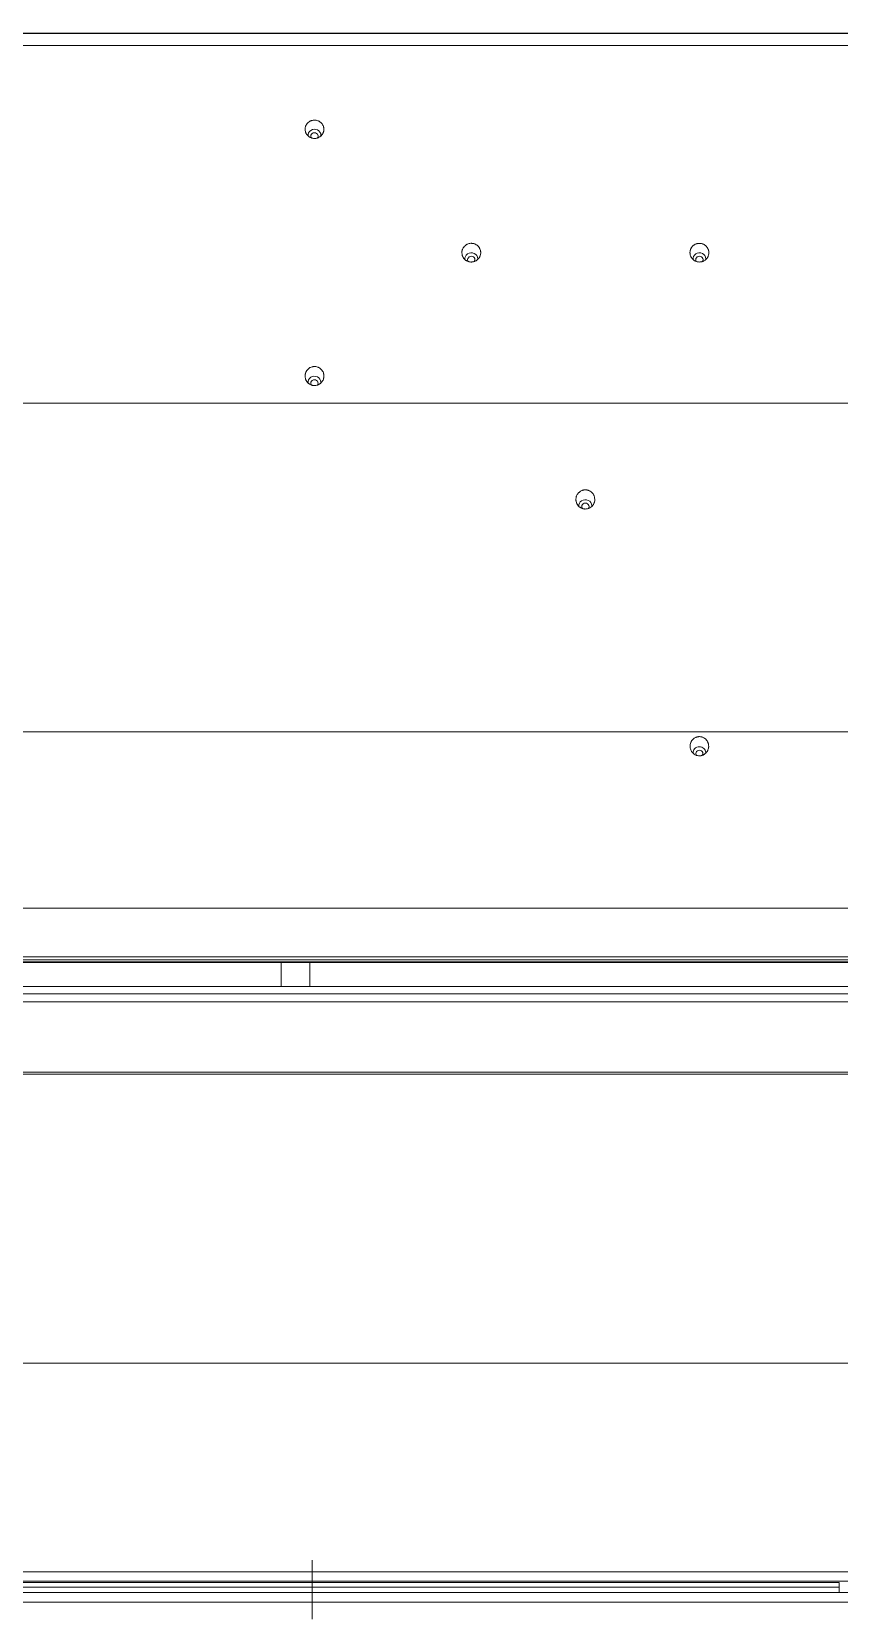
# Model space of a CAD drawing. Header units: millimetres. Extents: x 70151 to 230897, y 35202 to 113211.
# Drawn here: x 174693.3 to 174778.6, y 71113.1 to 71280.8 of the extents above; entities that cross this region are included whole.
import ezdxf

# ---------------------------------------------------------------- set-up
doc = ezdxf.new("R2010")
doc.units = ezdxf.units.MM
doc.header["$LTSCALE"] = 50
doc.layers.add('2-con', color=2, linetype='Continuous')
doc.layers.add('mark-B', color=2, linetype='Continuous', lineweight=20)

# ---------------------------------------------------------------- blocks, each defined once
blk = doc.blocks.new('무풍1way 일반')
at = {"layer": 'mark-B'}
for p, q in [((-70.56, -332.68), (-70.56, -337.43)), ((-70.56, -337.57), (-70.56, -332.93)), ((-70.56, -333.08), (-70.56, -335.12)), ((-70.56, -333.78), (-70.56, -333.1)), ((-70.56, -333.44), (-70.56, -338.93)), ((-70.56, -334.62), (-70.56, -333.56)), ((-70.56, -335.68), (-70.56, -333.78)), ((-70.56, -333.79), (-70.56, -334.37)), ((-70.56, -333.93), (-70.56, -337.94)), ((-70.56, -338.1), (-70.56, -334.6)), ((-70.56, -335.12), (-70.56, -335.73)), ((-70.56, -337.43), (-70.56, -338.28)), ((-70.56, -338.03), (-70.56, -337.57)), ((-70.29, -402.05), (-70.3, -399.52)), ((-70.29, -402.05), (-70.3, -399.52)), ((-67.27, -402.05), (-67.26, -399.52)), ((-67.27, -402.05), (-67.26, -399.52)), ((-439.26, -500.22), (439.26, -500.22)), ((-439.26, -500.24), (439.26, -500.24))]:
    blk.add_line(p, q, dxfattribs=at)
for centre, major_axis, start_param, end_param in [((-111.46, -424.26), (-0.666, 0), 6.13553, 6.283185), ((-111.46, -424.26), (-0.666, 0), 0, 1.5708), ((-111.46, -424.16), (0.372, 0), 2.50954, 6.283185), ((-111.46, -424.26), (-0.666, 0), 1.570794, 3.286499), ((-111.46, -424.16), (0.372, 0), 0, 0.653554), ((-99.41, -450.34), (-0.681, 0), 0, 3.289247), ((-99.41, -450.34), (-0.681, 0), 6.147509, 6.283185), ((-99.41, -450.25), (0.387, 0), 2.532313, 6.283185), ((-99.41, -450.25), (0.387, 0), 0, 0.61448), ((-70.79, -463.39), (-0.681, 0), 6.146921, 6.283185), ((-70.79, -463.39), (-0.681, 0), 0, 3.288756), ((-70.79, -463.29), (0.387, 0), 2.502574, 6.283185), ((-70.79, -463.29), (0.387, 0), 0, 0.658559), ((-111.46, -476.43), (-0.681, 0), 0, 3.280312), ((-111.46, -476.43), (-0.681, 0), 6.164986, 6.283185), ((-111.46, -476.33), (0.387, 0), 2.580027, 6.283185), ((-111.46, -476.33), (0.387, 0), 0, 0.55135), ((-87.36, -476.43), (-0.681, 0), 0, 3.281592), ((-87.36, -476.43), (-0.681, 0), 6.157132, 6.283185), ((-87.36, -476.33), (0.387, 0), 2.533691, 6.283185), ((-87.36, -476.33), (0.387, 0), 0, 0.623218), ((-70.79, -489.48), (-0.681, 0), 0, 3.274619), ((-70.79, -489.48), (-0.681, 0), 6.168224, 6.283185), ((-70.79, -489.38), (0.387, 0), 2.563346, 6.283185), ((-70.79, -489.38), (0.387, 0), 0, 0.584428)]:
    blk.add_ellipse(centre, major_axis=major_axis, ratio=0.913545, start_param=start_param, end_param=end_param, dxfattribs=at)
for points, degree in [([(-130.58, -334.47), (-43.6, -334.47), (43.39, -334.47), (130.37, -334.47)], 3), ([(-449.65, -336.71), (-299.77, -336.71), (-149.88, -336.71), (0, -336.71)], 3), ([(-449.65, -336.71), (-299.77, -336.71), (-149.88, -336.71), (0, -336.71)], 3), ([(-130.67, -335.49), (-0.1, -335.49), (130.46, -335.49)], 2), ([(0, -336.56), (-42.08, -336.56), (-84.15, -336.56), (-126.23, -336.56)], 3), ([(0, -336.56), (-42.08, -336.56), (-84.15, -336.56), (-126.23, -336.56)], 3), ([(-126.22, -336.06), (-126.22, -335.87), (-126.22, -335.68), (-126.22, -335.49)], 3), ([(-126.22, -336.06), (-126.22, -335.87), (-126.22, -335.68), (-126.22, -335.49)], 3), ([(-425.15, -390.27), (-283.44, -390.27), (-141.72, -390.27), (0, -390.27)], 3), ([(-425.15, -390.27), (-283.44, -390.27), (-141.72, -390.27), (0, -390.27)], 3), ([(-426.89, -399.52), (-213.45, -399.52), (0, -399.52)], 2), ([(-426.89, -399.52), (-213.45, -399.52), (0, -399.52)], 2), ([(-427.34, -402.34), (-284.89, -402.34), (-142.45, -402.34), (0, -402.34)], 3), ([(0, -402.66), (-142.45, -402.66), (-284.89, -402.66), (-427.34, -402.66)], 3), ([(0, -407.82), (-145.51, -407.82), (-291.01, -407.82), (-436.52, -407.82)], 3), ([(0, -426.45), (-146.42, -426.45), (-292.84, -426.45), (-439.26, -426.45)], 3), ([(-439.14, -461.16), (-292.76, -461.16), (-146.38, -461.16), (0, -461.16)], 3), ([(0, -498.97), (-146.42, -498.97), (-292.84, -498.97), (-439.26, -498.97)], 3)]:
    blk.add_open_spline(points, degree=degree, dxfattribs=at)
for points, degree, knots in [([(-126.23, -336.56), (-126.23, -336.56), (-126.23, -336.56), (-126.23, -336.55), (-126.23, -336.54), (-126.23, -336.53), (-126.22, -336.53), (-126.22, -336.51), (-126.22, -336.49), (-126.22, -336.47), (-126.22, -336.46), (-126.22, -336.44), (-126.22, -336.42), (-126.22, -336.39), (-126.22, -336.37), (-126.22, -336.32), (-126.22, -336.31), (-126.22, -336.28), (-126.22, -336.25), (-126.22, -336.22), (-126.22, -336.19), (-126.22, -336.17), (-126.22, -336.13), (-126.22, -336.09), (-126.22, -336.06)], 3, [0, 0, 0, 0, 0.125, 0.125, 0.1875, 0.1875, 0.25, 0.25, 0.375, 0.375, 0.4375, 0.4375, 0.5, 0.5, 0.625, 0.625, 0.6875, 0.6875, 0.75, 0.8125, 0.8125, 0.875, 0.875, 1, 1, 1, 1]), ([(-126.23, -336.56), (-126.23, -336.56), (-126.23, -336.56), (-126.23, -336.55), (-126.23, -336.54), (-126.23, -336.53), (-126.22, -336.53), (-126.22, -336.51), (-126.22, -336.49), (-126.22, -336.47), (-126.22, -336.46), (-126.22, -336.44), (-126.22, -336.42), (-126.22, -336.39), (-126.22, -336.37), (-126.22, -336.32), (-126.22, -336.31), (-126.22, -336.28), (-126.22, -336.25), (-126.22, -336.22), (-126.22, -336.19), (-126.22, -336.17), (-126.22, -336.13), (-126.22, -336.09), (-126.22, -336.06)], 3, [0, 0, 0, 0, 0.125, 0.125, 0.1875, 0.1875, 0.25, 0.25, 0.375, 0.375, 0.4375, 0.4375, 0.5, 0.5, 0.625, 0.625, 0.6875, 0.6875, 0.75, 0.8125, 0.8125, 0.875, 0.875, 1, 1, 1, 1]), ([(-126.22, -336.06), (-125.88, -336.06), (-125.55, -336.06), (-123.88, -336.06), (-122.54, -336.06), (-115.84, -336.06), (-110.49, -336.06), (-83.71, -336.06), (-62.29, -336.06), (-35.37, -336.06), (-29.87, -336.06), (-16.25, -336.06), (-8.12, -336.06), (0, -336.06)], 3, [0, 0, 0, 0, 0.007955, 0.007955, 0.039777, 0.039777, 0.167064, 0.167064, 0.676211, 0.676211, 0.806885, 0.806885, 1, 1, 1, 1]), ([(-126.22, -336.06), (-125.88, -336.06), (-125.55, -336.06), (-123.88, -336.06), (-122.54, -336.06), (-115.84, -336.06), (-110.49, -336.06), (-83.71, -336.06), (-62.29, -336.06), (-35.37, -336.06), (-29.87, -336.06), (-16.25, -336.06), (-8.12, -336.06), (0, -336.06)], 3, [0, 0, 0, 0, 0.007955, 0.007955, 0.039777, 0.039777, 0.167064, 0.167064, 0.676211, 0.676211, 0.806885, 0.806885, 1, 1, 1, 1]), ([(0, -337.7), (-37.52, -337.7), (-112.55, -337.7), (-206.33, -337.7), (-281.36, -337.7), (-337.64, -337.7), (-384.53, -337.7), (-417.35, -337.7), (-435.94, -337.7), (-445.14, -337.7), (-449.65, -337.7)], 3, [0, 0, 0, 0, 0.250292, 0.500585, 0.625731, 0.750877, 0.876023, 0.938597, 0.969883, 1, 1, 1, 1]), ([(0, -337.7), (-37.52, -337.7), (-112.55, -337.7), (-206.33, -337.7), (-281.36, -337.7), (-337.64, -337.7), (-384.53, -337.7), (-417.35, -337.7), (-435.94, -337.7), (-445.14, -337.7), (-449.65, -337.7)], 3, [0, 0, 0, 0, 0.250292, 0.500585, 0.625731, 0.750877, 0.876023, 0.938597, 0.969883, 1, 1, 1, 1]), ([(-456.22, -359.74), (-451.47, -359.74), (-441.96, -359.74), (-422.95, -359.74), (-389.69, -359.74), (-342.16, -359.74), (-285.14, -359.74), (-209.1, -359.74), (-114.05, -359.74), (-38.02, -359.74), (0, -359.74)], 3, [0, 0, 0, 0, 0.03125, 0.0625, 0.125, 0.25, 0.375, 0.5, 0.75, 1, 1, 1, 1]), ([(-456.22, -359.74), (-451.47, -359.74), (-441.96, -359.74), (-422.95, -359.74), (-389.69, -359.74), (-342.16, -359.74), (-285.14, -359.74), (-209.1, -359.74), (-114.05, -359.74), (-38.02, -359.74), (0, -359.74)], 3, [0, 0, 0, 0, 0.03125, 0.0625, 0.125, 0.25, 0.375, 0.5, 0.75, 1, 1, 1, 1]), ([(0, -390.48), (-70.86, -390.48), (-141.72, -390.48), (-248.01, -390.48), (-301.15, -390.48), (-363.15, -390.48), (-394.15, -390.48), (-411.87, -390.48), (-420.73, -390.48), (-425.15, -390.48)], 3, [0, 0, 0, 0, 0.5, 0.5, 0.75, 0.875, 0.9375, 0.96875, 1, 1, 1, 1]), ([(0, -390.48), (-70.86, -390.48), (-141.72, -390.48), (-248.01, -390.48), (-301.15, -390.48), (-363.15, -390.48), (-394.15, -390.48), (-411.87, -390.48), (-420.73, -390.48), (-425.15, -390.48)], 3, [0, 0, 0, 0, 0.5, 0.5, 0.75, 0.875, 0.9375, 0.96875, 1, 1, 1, 1]), ([(-426.89, -398.74), (-422.45, -398.74), (-418, -398.74), (-409.11, -398.74), (-404.66, -398.74), (-391.32, -398.74), (-382.43, -398.74), (-355.74, -398.74), (-302.38, -398.74), (-249.02, -398.74), (-142.3, -398.74), (-71.15, -398.74), (0, -398.74)], 3, [0, 0, 0, 0, 0.03125, 0.03125, 0.0625, 0.0625, 0.125, 0.125, 0.25, 0.5, 0.5, 1, 1, 1, 1]), ([(-426.89, -398.74), (-422.45, -398.74), (-418, -398.74), (-409.11, -398.74), (-404.66, -398.74), (-391.32, -398.74), (-382.43, -398.74), (-355.74, -398.74), (-302.38, -398.74), (-249.02, -398.74), (-142.3, -398.74), (-71.15, -398.74), (0, -398.74)], 3, [0, 0, 0, 0, 0.03125, 0.03125, 0.0625, 0.0625, 0.125, 0.125, 0.25, 0.5, 0.5, 1, 1, 1, 1]), ([(0, -397.9), (-35.56, -397.9), (-106.68, -397.9), (-213.36, -397.9), (-302.26, -397.9), (-364.49, -397.9), (-395.6, -397.9), (-413.38, -397.9), (-422.27, -397.9), (-426.72, -397.9)], 3, [0, 0, 0, 0, 0.25, 0.5, 0.75, 0.875, 0.9375, 0.96875, 1, 1, 1, 1]), ([(0, -397.9), (-35.56, -397.9), (-106.68, -397.9), (-213.36, -397.9), (-302.26, -397.9), (-364.49, -397.9), (-395.6, -397.9), (-413.38, -397.9), (-422.27, -397.9), (-426.72, -397.9)], 3, [0, 0, 0, 0, 0.25, 0.5, 0.75, 0.875, 0.9375, 0.96875, 1, 1, 1, 1]), ([(-426.89, -402.05), (-422.44, -402.05), (-418, -402.05), (-409.1, -402.05), (-404.66, -402.05), (-391.32, -402.05), (-382.42, -402.05), (-355.74, -402.05), (-337.96, -402.05), (-284.59, -402.05), (-249.02, -402.05), (-142.3, -402.05), (-71.15, -402.05), (0, -402.05)], 3, [0, 0, 0, 0, 0.03125, 0.03125, 0.0625, 0.0625, 0.125, 0.125, 0.25, 0.25, 0.5, 0.5, 1, 1, 1, 1]), ([(0, -402.14), (-71.15, -402.14), (-142.3, -402.14), (-249.02, -402.14), (-284.59, -402.14), (-337.95, -402.14), (-355.74, -402.14), (-382.42, -402.14), (-391.31, -402.14), (-404.65, -402.14), (-409.1, -402.14), (-417.99, -402.14), (-422.44, -402.14), (-426.89, -402.14)], 3, [0, 0, 0, 0, 0.5, 0.5, 0.75, 0.75, 0.875, 0.875, 0.9375, 0.9375, 0.96875, 0.96875, 1, 1, 1, 1]), ([(-110.64, -424.36), (-110.6, -424.42), (-110.57, -424.48), (-110.53, -424.6), (-110.51, -424.66), (-110.49, -424.74), (-110.49, -424.76), (-110.49, -424.79), (-110.48, -424.84), (-110.48, -424.92), (-110.48, -424.98), (-110.48, -425.03), (-110.49, -425.05), (-110.49, -425.08), (-110.49, -425.1), (-110.51, -425.18), (-110.53, -425.24), (-110.56, -425.33), (-110.58, -425.36), (-110.6, -425.4), (-110.61, -425.42), (-110.62, -425.45), (-110.63, -425.46), (-110.67, -425.53), (-110.71, -425.58), (-110.78, -425.65), (-110.81, -425.67), (-110.86, -425.72), (-110.88, -425.74), (-110.96, -425.79), (-111.02, -425.82), (-111.11, -425.86), (-111.14, -425.88), (-111.2, -425.9), (-111.27, -425.91), (-111.33, -425.92), (-111.38, -425.93), (-111.4, -425.93), (-111.43, -425.93), (-111.44, -425.93), (-111.53, -425.93), (-111.59, -425.92), (-111.69, -425.9), (-111.72, -425.89), (-111.78, -425.87), (-111.81, -425.86), (-111.9, -425.82), (-111.96, -425.79), (-112.03, -425.74), (-112.04, -425.73), (-112.07, -425.71), (-112.1, -425.68), (-112.16, -425.62), (-112.2, -425.58), (-112.23, -425.54), (-112.24, -425.52), (-112.26, -425.5), (-112.27, -425.48), (-112.32, -425.41), (-112.34, -425.36), (-112.38, -425.26), (-112.39, -425.23), (-112.41, -425.17), (-112.42, -425.14), (-112.43, -425.04), (-112.44, -424.98), (-112.44, -424.88), (-112.44, -424.85), (-112.43, -424.78), (-112.43, -424.75), (-112.41, -424.65), (-112.39, -424.59), (-112.36, -424.52), (-112.35, -424.5), (-112.34, -424.47), (-112.32, -424.43), (-112.28, -424.36), (-112.24, -424.3), (-112.21, -424.27), (-112.2, -424.25), (-112.18, -424.23), (-112.17, -424.22), (-112.11, -424.16), (-112.06, -424.11), (-111.98, -424.06), (-111.95, -424.04), (-111.91, -424.02), (-111.9, -424.01), (-111.87, -423.99), (-111.85, -423.99), (-111.78, -423.95), (-111.72, -423.93), (-111.64, -423.92), (-111.62, -423.91), (-111.59, -423.91), (-111.57, -423.91), (-111.52, -423.9), (-111.49, -423.9), (-111.39, -423.9), (-111.32, -423.91), (-111.23, -423.93), (-111.2, -423.94), (-111.13, -423.96), (-111.07, -423.98), (-111.01, -424.01), (-110.97, -424.03), (-110.96, -424.04), (-110.93, -424.06), (-110.92, -424.07), (-110.85, -424.12), (-110.8, -424.16), (-110.73, -424.23), (-110.71, -424.26), (-110.67, -424.31), (-110.65, -424.34), (-110.64, -424.36)], 3, [0, 0, 0, 0, 0.03125, 0.03125, 0.0625, 0.0625, 0.070313, 0.070313, 0.078125, 0.09375, 0.109375, 0.109375, 0.117188, 0.117188, 0.125, 0.125, 0.15625, 0.15625, 0.171875, 0.171875, 0.179688, 0.179688, 0.1875, 0.1875, 0.21875, 0.21875, 0.234375, 0.234375, 0.25, 0.25, 0.28125, 0.28125, 0.296875, 0.296875, 0.3125, 0.328125, 0.328125, 0.335937, 0.335937, 0.34375, 0.34375, 0.375, 0.375, 0.390625, 0.390625, 0.40625, 0.40625, 0.4375, 0.4375, 0.445312, 0.445312, 0.453125, 0.46875, 0.484375, 0.484375, 0.492187, 0.492187, 0.5, 0.5, 0.53125, 0.53125, 0.546875, 0.546875, 0.5625, 0.5625, 0.59375, 0.59375, 0.609375, 0.609375, 0.625, 0.625, 0.65625, 0.65625, 0.664063, 0.664063, 0.671875, 0.6875, 0.703125, 0.703125, 0.710938, 0.710938, 0.71875, 0.71875, 0.75, 0.75, 0.765625, 0.765625, 0.773438, 0.773438, 0.78125, 0.78125, 0.8125, 0.8125, 0.820313, 0.820313, 0.828125, 0.828125, 0.84375, 0.84375, 0.875, 0.875, 0.890625, 0.890625, 0.90625, 0.921875, 0.921875, 0.929688, 0.929688, 0.9375, 0.9375, 0.96875, 0.96875, 0.984375, 0.984375, 1, 1, 1, 1]), ([(-100.4, -450.94), (-100.4, -450.88), (-100.39, -450.81), (-100.37, -450.72), (-100.36, -450.69), (-100.34, -450.64), (-100.33, -450.62), (-100.32, -450.59), (-100.32, -450.58), (-100.28, -450.5), (-100.25, -450.45), (-100.19, -450.37), (-100.17, -450.34), (-100.14, -450.31), (-100.13, -450.29), (-100.1, -450.27), (-100.09, -450.26), (-100.03, -450.2), (-99.98, -450.16), (-99.91, -450.12), (-99.89, -450.11), (-99.87, -450.1), (-99.85, -450.09), (-99.81, -450.07), (-99.78, -450.05), (-99.68, -450.02), (-99.62, -450), (-99.54, -449.99), (-99.52, -449.99), (-99.49, -449.99), (-99.44, -449.98), (-99.35, -449.98), (-99.29, -449.99), (-99.24, -450), (-99.22, -450), (-99.19, -450.01), (-99.17, -450.01), (-99.09, -450.03), (-99.03, -450.06), (-98.96, -450.09), (-98.94, -450.1), (-98.92, -450.12), (-98.9, -450.12), (-98.86, -450.15), (-98.8, -450.19), (-98.76, -450.23), (-98.71, -450.28), (-98.68, -450.3), (-98.62, -450.38), (-98.58, -450.43), (-98.53, -450.51), (-98.52, -450.54), (-98.5, -450.59), (-98.49, -450.6), (-98.48, -450.63), (-98.47, -450.65), (-98.45, -450.73), (-98.43, -450.79), (-98.42, -450.87), (-98.42, -450.89), (-98.42, -450.92), (-98.42, -450.94), (-98.41, -450.98), (-98.41, -451.02), (-98.42, -451.11), (-98.43, -451.18), (-98.45, -451.27), (-98.46, -451.31), (-98.48, -451.37), (-98.5, -451.4), (-98.54, -451.49), (-98.57, -451.54), (-98.62, -451.61), (-98.63, -451.62), (-98.65, -451.65), (-98.68, -451.69), (-98.74, -451.74), (-98.79, -451.79), (-98.83, -451.82), (-98.84, -451.83), (-98.87, -451.85), (-98.88, -451.85), (-98.95, -451.9), (-99.01, -451.93), (-99.1, -451.96), (-99.13, -451.97), (-99.2, -451.99), (-99.23, -451.99), (-99.33, -452.01), (-99.4, -452.01), (-99.48, -452.01), (-99.5, -452), (-99.53, -452), (-99.58, -451.99), (-99.66, -451.98), (-99.72, -451.96), (-99.77, -451.94), (-99.78, -451.93), (-99.81, -451.92), (-99.83, -451.91), (-99.9, -451.88), (-99.96, -451.84), (-100.04, -451.78), (-100.06, -451.76), (-100.11, -451.71), (-100.13, -451.69), (-100.2, -451.62), (-100.24, -451.56), (-100.28, -451.49), (-100.28, -451.48), (-100.3, -451.45), (-100.32, -451.4), (-100.35, -451.33), (-100.37, -451.27), (-100.38, -451.22), (-100.38, -451.2), (-100.39, -451.17), (-100.39, -451.15), (-100.4, -451.07), (-100.41, -451.01), (-100.4, -450.94)], 3, [0, 0, 0, 0, 0.03125, 0.03125, 0.046875, 0.046875, 0.054687, 0.054687, 0.0625, 0.0625, 0.09375, 0.09375, 0.109375, 0.109375, 0.117187, 0.117187, 0.125, 0.125, 0.15625, 0.15625, 0.164062, 0.164062, 0.171875, 0.171875, 0.1875, 0.1875, 0.21875, 0.21875, 0.226562, 0.226562, 0.234375, 0.25, 0.265625, 0.265625, 0.273437, 0.273437, 0.28125, 0.28125, 0.3125, 0.3125, 0.320312, 0.320312, 0.328125, 0.328125, 0.34375, 0.359375, 0.359375, 0.375, 0.375, 0.40625, 0.40625, 0.421875, 0.421875, 0.429687, 0.429687, 0.4375, 0.4375, 0.46875, 0.46875, 0.476562, 0.476562, 0.484375, 0.484375, 0.5, 0.5, 0.53125, 0.53125, 0.546875, 0.546875, 0.5625, 0.5625, 0.59375, 0.59375, 0.601562, 0.601562, 0.609375, 0.625, 0.640625, 0.640625, 0.648438, 0.648438, 0.65625, 0.65625, 0.6875, 0.6875, 0.703125, 0.703125, 0.71875, 0.71875, 0.75, 0.75, 0.757812, 0.757812, 0.765625, 0.78125, 0.796875, 0.796875, 0.804687, 0.804687, 0.8125, 0.8125, 0.84375, 0.84375, 0.859375, 0.859375, 0.875, 0.875, 0.90625, 0.90625, 0.914062, 0.914062, 0.921875, 0.9375, 0.953125, 0.953125, 0.960937, 0.960937, 0.96875, 0.96875, 1, 1, 1, 1]), ([(-69.8, -463.99), (-69.79, -464.05), (-69.8, -464.12), (-69.81, -464.21), (-69.82, -464.24), (-69.83, -464.29), (-69.83, -464.31), (-69.84, -464.34), (-69.85, -464.35), (-69.87, -464.43), (-69.9, -464.49), (-69.95, -464.57), (-69.97, -464.6), (-70, -464.64), (-70.01, -464.65), (-70.03, -464.68), (-70.04, -464.69), (-70.09, -464.75), (-70.14, -464.8), (-70.2, -464.85), (-70.22, -464.86), (-70.25, -464.87), (-70.26, -464.88), (-70.3, -464.91), (-70.33, -464.93), (-70.42, -464.97), (-70.48, -464.99), (-70.56, -465.01), (-70.58, -465.02), (-70.61, -465.02), (-70.66, -465.03), (-70.74, -465.04), (-70.81, -465.04), (-70.85, -465.04), (-70.87, -465.04), (-70.9, -465.03), (-70.92, -465.03), (-71, -465.02), (-71.07, -465), (-71.14, -464.97), (-71.16, -464.97), (-71.19, -464.96), (-71.2, -464.95), (-71.25, -464.93), (-71.28, -464.91), (-71.36, -464.86), (-71.41, -464.82), (-71.47, -464.76), (-71.49, -464.75), (-71.51, -464.73), (-71.54, -464.69), (-71.59, -464.63), (-71.63, -464.58), (-71.66, -464.52), (-71.68, -464.49), (-71.72, -464.4), (-71.74, -464.34), (-71.76, -464.26), (-71.76, -464.25), (-71.77, -464.21), (-71.77, -464.2), (-71.78, -464.15), (-71.78, -464.12), (-71.79, -464.02), (-71.78, -463.96), (-71.77, -463.86), (-71.76, -463.83), (-71.75, -463.76), (-71.74, -463.73), (-71.71, -463.64), (-71.68, -463.58), (-71.63, -463.5), (-71.61, -463.47), (-71.58, -463.42), (-71.54, -463.37), (-71.49, -463.32), (-71.45, -463.29), (-71.44, -463.27), (-71.42, -463.25), (-71.4, -463.24), (-71.34, -463.19), (-71.28, -463.16), (-71.19, -463.12), (-71.16, -463.1), (-71.12, -463.09), (-71.1, -463.08), (-71.07, -463.07), (-71.05, -463.07), (-70.97, -463.05), (-70.91, -463.03), (-70.83, -463.03), (-70.81, -463.03), (-70.78, -463.03), (-70.73, -463.03), (-70.65, -463.04), (-70.58, -463.05), (-70.53, -463.06), (-70.52, -463.07), (-70.49, -463.08), (-70.47, -463.08), (-70.39, -463.11), (-70.33, -463.14), (-70.25, -463.19), (-70.22, -463.21), (-70.17, -463.25), (-70.14, -463.27), (-70.07, -463.34), (-70.03, -463.39), (-69.98, -463.45), (-69.97, -463.47), (-69.95, -463.49), (-69.93, -463.54), (-69.89, -463.61), (-69.86, -463.67), (-69.85, -463.71), (-69.84, -463.73), (-69.83, -463.76), (-69.83, -463.78), (-69.81, -463.86), (-69.8, -463.92), (-69.8, -463.99)], 3, [0, 0, 0, 0, 0.03125, 0.03125, 0.046875, 0.046875, 0.054688, 0.054688, 0.0625, 0.0625, 0.09375, 0.09375, 0.109375, 0.109375, 0.117188, 0.117188, 0.125, 0.125, 0.15625, 0.15625, 0.164063, 0.164063, 0.171875, 0.171875, 0.1875, 0.1875, 0.21875, 0.21875, 0.226563, 0.226563, 0.234375, 0.25, 0.265625, 0.265625, 0.273438, 0.273438, 0.28125, 0.28125, 0.3125, 0.3125, 0.320313, 0.320313, 0.328125, 0.328125, 0.34375, 0.34375, 0.375, 0.375, 0.382813, 0.382813, 0.390625, 0.40625, 0.421875, 0.421875, 0.4375, 0.4375, 0.46875, 0.46875, 0.476563, 0.476563, 0.484375, 0.484375, 0.5, 0.5, 0.53125, 0.53125, 0.546875, 0.546875, 0.5625, 0.5625, 0.59375, 0.59375, 0.609375, 0.609375, 0.625, 0.640625, 0.640625, 0.648438, 0.648438, 0.65625, 0.65625, 0.6875, 0.6875, 0.703125, 0.703125, 0.710938, 0.710938, 0.71875, 0.71875, 0.75, 0.75, 0.757813, 0.757813, 0.765625, 0.78125, 0.796875, 0.796875, 0.804688, 0.804688, 0.8125, 0.8125, 0.84375, 0.84375, 0.859375, 0.859375, 0.875, 0.875, 0.90625, 0.90625, 0.914063, 0.914063, 0.921875, 0.9375, 0.953125, 0.953125, 0.960938, 0.960938, 0.96875, 0.96875, 1, 1, 1, 1]), ([(-112.45, -477.03), (-112.45, -476.97), (-112.44, -476.9), (-112.42, -476.81), (-112.41, -476.78), (-112.39, -476.72), (-112.38, -476.69), (-112.34, -476.6), (-112.3, -476.54), (-112.25, -476.47), (-112.23, -476.44), (-112.18, -476.39), (-112.16, -476.37), (-112.09, -476.3), (-112.04, -476.26), (-111.95, -476.21), (-111.92, -476.2), (-111.87, -476.17), (-111.81, -476.14), (-111.74, -476.12), (-111.68, -476.11), (-111.65, -476.1), (-111.55, -476.08), (-111.48, -476.08), (-111.39, -476.08), (-111.35, -476.09), (-111.3, -476.09), (-111.29, -476.1), (-111.26, -476.1), (-111.24, -476.11), (-111.16, -476.13), (-111.1, -476.15), (-111.02, -476.18), (-111.01, -476.19), (-110.98, -476.2), (-110.97, -476.21), (-110.92, -476.24), (-110.9, -476.26), (-110.82, -476.31), (-110.77, -476.36), (-110.68, -476.45), (-110.64, -476.5), (-110.59, -476.59), (-110.58, -476.61), (-110.55, -476.66), (-110.55, -476.67), (-110.54, -476.7), (-110.53, -476.72), (-110.5, -476.79), (-110.49, -476.85), (-110.47, -476.93), (-110.47, -476.95), (-110.47, -476.98), (-110.47, -477), (-110.46, -477.04), (-110.46, -477.08), (-110.47, -477.17), (-110.48, -477.24), (-110.49, -477.31), (-110.5, -477.33), (-110.51, -477.36), (-110.52, -477.41), (-110.55, -477.48), (-110.58, -477.54), (-110.61, -477.59), (-110.63, -477.62), (-110.69, -477.7), (-110.73, -477.75), (-110.8, -477.81), (-110.83, -477.83), (-110.88, -477.87), (-110.91, -477.89), (-110.99, -477.94), (-111.05, -477.97), (-111.13, -478), (-111.14, -478), (-111.17, -478.01), (-111.19, -478.02), (-111.24, -478.03), (-111.27, -478.04), (-111.37, -478.05), (-111.43, -478.06), (-111.51, -478.05), (-111.53, -478.05), (-111.56, -478.05), (-111.61, -478.04), (-111.69, -478.03), (-111.76, -478.01), (-111.8, -477.99), (-111.82, -477.99), (-111.85, -477.98), (-111.86, -477.97), (-111.94, -477.94), (-111.99, -477.9), (-112.07, -477.85), (-112.1, -477.82), (-112.15, -477.78), (-112.17, -477.76), (-112.24, -477.69), (-112.27, -477.64), (-112.32, -477.57), (-112.32, -477.55), (-112.34, -477.52), (-112.36, -477.48), (-112.39, -477.41), (-112.41, -477.35), (-112.43, -477.3), (-112.43, -477.29), (-112.44, -477.25), (-112.44, -477.24), (-112.45, -477.16), (-112.45, -477.09), (-112.45, -477.03)], 3, [0, 0, 0, 0, 0.03125, 0.03125, 0.046875, 0.046875, 0.0625, 0.0625, 0.09375, 0.09375, 0.109375, 0.109375, 0.125, 0.125, 0.15625, 0.15625, 0.171875, 0.171875, 0.1875, 0.203125, 0.203125, 0.21875, 0.21875, 0.25, 0.25, 0.265625, 0.265625, 0.273437, 0.273437, 0.28125, 0.28125, 0.3125, 0.3125, 0.320312, 0.320312, 0.328125, 0.328125, 0.34375, 0.34375, 0.375, 0.375, 0.40625, 0.40625, 0.421875, 0.421875, 0.429687, 0.429687, 0.4375, 0.4375, 0.46875, 0.46875, 0.476562, 0.476562, 0.484375, 0.484375, 0.5, 0.5, 0.53125, 0.53125, 0.539062, 0.539062, 0.546875, 0.5625, 0.578125, 0.578125, 0.59375, 0.59375, 0.625, 0.625, 0.640625, 0.640625, 0.65625, 0.65625, 0.6875, 0.6875, 0.695312, 0.695312, 0.703125, 0.703125, 0.71875, 0.71875, 0.75, 0.75, 0.757812, 0.757812, 0.765625, 0.78125, 0.796875, 0.796875, 0.804687, 0.804687, 0.8125, 0.8125, 0.84375, 0.84375, 0.859375, 0.859375, 0.875, 0.875, 0.90625, 0.90625, 0.914062, 0.914062, 0.921875, 0.9375, 0.953125, 0.953125, 0.960937, 0.960937, 0.96875, 0.96875, 1, 1, 1, 1]), ([(-86.37, -477.03), (-86.36, -477.09), (-86.37, -477.16), (-86.38, -477.25), (-86.39, -477.28), (-86.4, -477.35), (-86.41, -477.38), (-86.45, -477.47), (-86.47, -477.52), (-86.52, -477.61), (-86.54, -477.63), (-86.58, -477.69), (-86.6, -477.71), (-86.67, -477.78), (-86.72, -477.82), (-86.8, -477.88), (-86.82, -477.9), (-86.88, -477.93), (-86.91, -477.95), (-87, -477.99), (-87.06, -478.01), (-87.19, -478.04), (-87.25, -478.05), (-87.35, -478.06), (-87.38, -478.05), (-87.43, -478.05), (-87.45, -478.05), (-87.48, -478.05), (-87.5, -478.05), (-87.58, -478.03), (-87.64, -478.02), (-87.72, -477.99), (-87.73, -477.98), (-87.77, -477.97), (-87.78, -477.96), (-87.82, -477.94), (-87.85, -477.93), (-87.94, -477.87), (-87.99, -477.84), (-88.06, -477.77), (-88.08, -477.75), (-88.13, -477.7), (-88.17, -477.65), (-88.2, -477.59), (-88.23, -477.54), (-88.25, -477.51), (-88.29, -477.42), (-88.31, -477.36), (-88.33, -477.28), (-88.33, -477.27), (-88.34, -477.24), (-88.34, -477.22), (-88.35, -477.17), (-88.35, -477.14), (-88.36, -477.05), (-88.35, -476.98), (-88.34, -476.9), (-88.34, -476.89), (-88.33, -476.86), (-88.32, -476.81), (-88.3, -476.73), (-88.27, -476.67), (-88.24, -476.62), (-88.23, -476.59), (-88.18, -476.5), (-88.14, -476.45), (-88.07, -476.38), (-88.05, -476.36), (-88, -476.32), (-87.98, -476.29), (-87.9, -476.24), (-87.84, -476.2), (-87.77, -476.17), (-87.75, -476.16), (-87.72, -476.15), (-87.71, -476.14), (-87.66, -476.13), (-87.63, -476.12), (-87.53, -476.1), (-87.47, -476.09), (-87.39, -476.08), (-87.37, -476.08), (-87.34, -476.08), (-87.29, -476.08), (-87.2, -476.09), (-87.14, -476.11), (-87.09, -476.12), (-87.08, -476.12), (-87.05, -476.13), (-87.03, -476.14), (-86.95, -476.17), (-86.89, -476.2), (-86.81, -476.25), (-86.78, -476.26), (-86.73, -476.3), (-86.71, -476.32), (-86.63, -476.39), (-86.59, -476.44), (-86.54, -476.5), (-86.54, -476.52), (-86.52, -476.54), (-86.49, -476.59), (-86.45, -476.66), (-86.43, -476.72), (-86.41, -476.76), (-86.41, -476.78), (-86.4, -476.81), (-86.4, -476.82), (-86.38, -476.9), (-86.37, -476.97), (-86.37, -477.03)], 3, [0, 0, 0, 0, 0.03125, 0.03125, 0.046875, 0.046875, 0.0625, 0.0625, 0.09375, 0.09375, 0.109375, 0.109375, 0.125, 0.125, 0.15625, 0.15625, 0.171875, 0.171875, 0.1875, 0.1875, 0.21875, 0.21875, 0.25, 0.25, 0.265625, 0.265625, 0.273438, 0.273438, 0.28125, 0.28125, 0.3125, 0.3125, 0.320313, 0.320313, 0.328125, 0.328125, 0.34375, 0.34375, 0.375, 0.375, 0.390625, 0.390625, 0.40625, 0.421875, 0.421875, 0.4375, 0.4375, 0.46875, 0.46875, 0.476563, 0.476563, 0.484375, 0.484375, 0.5, 0.5, 0.53125, 0.53125, 0.539063, 0.539063, 0.546875, 0.5625, 0.578125, 0.578125, 0.59375, 0.59375, 0.625, 0.625, 0.640625, 0.640625, 0.65625, 0.65625, 0.6875, 0.6875, 0.695313, 0.695313, 0.703125, 0.703125, 0.71875, 0.71875, 0.75, 0.75, 0.757813, 0.757813, 0.765625, 0.78125, 0.796875, 0.796875, 0.804688, 0.804688, 0.8125, 0.8125, 0.84375, 0.84375, 0.859375, 0.859375, 0.875, 0.875, 0.90625, 0.90625, 0.914063, 0.914063, 0.921875, 0.9375, 0.953125, 0.953125, 0.960938, 0.960938, 0.96875, 0.96875, 1, 1, 1, 1]), ([(-69.8, -490.07), (-69.8, -490.14), (-69.8, -490.2), (-69.82, -490.29), (-69.82, -490.32), (-69.84, -490.38), (-69.85, -490.41), (-69.88, -490.5), (-69.91, -490.56), (-69.96, -490.64), (-69.98, -490.67), (-70.02, -490.72), (-70.04, -490.74), (-70.11, -490.81), (-70.16, -490.85), (-70.24, -490.91), (-70.26, -490.93), (-70.32, -490.96), (-70.38, -490.99), (-70.44, -491.01), (-70.49, -491.02), (-70.5, -491.03), (-70.53, -491.04), (-70.55, -491.04), (-70.63, -491.06), (-70.69, -491.07), (-70.79, -491.07), (-70.82, -491.07), (-70.87, -491.07), (-70.89, -491.07), (-70.92, -491.06), (-70.94, -491.06), (-71.02, -491.05), (-71.08, -491.03), (-71.16, -491), (-71.17, -491), (-71.2, -490.98), (-71.22, -490.98), (-71.26, -490.96), (-71.29, -490.94), (-71.37, -490.89), (-71.43, -490.85), (-71.5, -490.79), (-71.52, -490.76), (-71.56, -490.71), (-71.6, -490.67), (-71.64, -490.61), (-71.67, -490.56), (-71.68, -490.53), (-71.72, -490.44), (-71.75, -490.38), (-71.76, -490.31), (-71.77, -490.29), (-71.77, -490.26), (-71.78, -490.24), (-71.78, -490.2), (-71.78, -490.17), (-71.79, -490.07), (-71.78, -490.01), (-71.77, -489.93), (-71.77, -489.92), (-71.76, -489.88), (-71.75, -489.84), (-71.72, -489.76), (-71.7, -489.71), (-71.68, -489.66), (-71.67, -489.65), (-71.65, -489.62), (-71.64, -489.61), (-71.6, -489.54), (-71.56, -489.49), (-71.5, -489.42), (-71.47, -489.4), (-71.44, -489.37), (-71.42, -489.36), (-71.4, -489.34), (-71.38, -489.33), (-71.32, -489.28), (-71.26, -489.25), (-71.19, -489.22), (-71.17, -489.21), (-71.14, -489.2), (-71.13, -489.19), (-71.08, -489.18), (-71.05, -489.17), (-70.95, -489.15), (-70.89, -489.14), (-70.81, -489.14), (-70.79, -489.14), (-70.76, -489.14), (-70.71, -489.14), (-70.63, -489.15), (-70.56, -489.16), (-70.52, -489.17), (-70.5, -489.18), (-70.47, -489.19), (-70.45, -489.19), (-70.38, -489.22), (-70.32, -489.25), (-70.24, -489.3), (-70.21, -489.32), (-70.16, -489.36), (-70.13, -489.38), (-70.06, -489.44), (-70.02, -489.49), (-69.97, -489.56), (-69.96, -489.57), (-69.95, -489.6), (-69.92, -489.64), (-69.88, -489.71), (-69.86, -489.76), (-69.84, -489.81), (-69.84, -489.82), (-69.83, -489.85), (-69.83, -489.87), (-69.81, -489.95), (-69.8, -490.01), (-69.8, -490.07)], 3, [0, 0, 0, 0, 0.03125, 0.03125, 0.046875, 0.046875, 0.0625, 0.0625, 0.09375, 0.09375, 0.109375, 0.109375, 0.125, 0.125, 0.15625, 0.15625, 0.171875, 0.171875, 0.1875, 0.203125, 0.203125, 0.210938, 0.210938, 0.21875, 0.21875, 0.25, 0.25, 0.265625, 0.265625, 0.273438, 0.273438, 0.28125, 0.28125, 0.3125, 0.3125, 0.320313, 0.320313, 0.328125, 0.328125, 0.34375, 0.34375, 0.375, 0.375, 0.390625, 0.390625, 0.40625, 0.421875, 0.421875, 0.4375, 0.4375, 0.46875, 0.46875, 0.476563, 0.476563, 0.484375, 0.484375, 0.5, 0.5, 0.53125, 0.53125, 0.539063, 0.539063, 0.546875, 0.5625, 0.578125, 0.578125, 0.585938, 0.585938, 0.59375, 0.59375, 0.625, 0.625, 0.640625, 0.640625, 0.648438, 0.648438, 0.65625, 0.65625, 0.6875, 0.6875, 0.695313, 0.695313, 0.703125, 0.703125, 0.71875, 0.71875, 0.75, 0.75, 0.757813, 0.757813, 0.765625, 0.78125, 0.796875, 0.796875, 0.804688, 0.804688, 0.8125, 0.8125, 0.84375, 0.84375, 0.859375, 0.859375, 0.875, 0.875, 0.90625, 0.90625, 0.914063, 0.914063, 0.921875, 0.9375, 0.953125, 0.953125, 0.960938, 0.960938, 0.96875, 0.96875, 1, 1, 1, 1]), ([(443.19, -500.42), (442.61, -500.39), (442.32, -500.38), (441.84, -500.36), (441.46, -500.35), (441, -500.33), (440.59, -500.32), (440.14, -500.3), (439.73, -500.29), (438.81, -500.26), (438, -500.25), (437.55, -500.25), (437.13, -500.25), (437.04, -500.25), (436.73, -500.25), (436.64, -500.25), (436.45, -500.25), (432.8, -500.25), (422.42, -500.25), (401.64, -500.25), (360.09, -500.25), (276.99, -500.25), (221.6, -500.25), (221.53, -500.25), (0, -500.25), (-110.8, -500.25), (-276.99, -500.25), (-360.09, -500.25), (-401.64, -500.25), (-422.42, -500.25), (-432.8, -500.25), (-437.13, -500.25), (-438, -500.25), (-438.12, -500.25), (-438.21, -500.25), (-438.32, -500.25), (-438.64, -500.25), (-438.86, -500.25), (-439.28, -500.26), (-439.73, -500.27), (-440.14, -500.28), (-440.59, -500.3), (-441, -500.31), (-441.46, -500.33), (-441.84, -500.35), (-442.32, -500.37), (-442.61, -500.39), (-443.19, -500.42)], 2, [0, 0, 0, 0.000977, 0.000977, 0.001953, 0.001953, 0.00293, 0.00293, 0.003906, 0.003906, 0.005859, 0.005859, 0.006836, 0.006836, 0.007115, 0.007394, 0.007394, 0.007812, 0.015625, 0.03125, 0.0625, 0.125, 0.25, 0.25, 0.5, 0.5, 0.75, 0.875, 0.9375, 0.96875, 0.984375, 0.992188, 0.994141, 0.994141, 0.994385, 0.994385, 0.994629, 0.995117, 0.995117, 0.996094, 0.996094, 0.99707, 0.99707, 0.998047, 0.998047, 0.999023, 0.999023, 1, 1, 1]), ([(443.19, -500.42), (442.61, -500.39), (442.32, -500.38), (441.84, -500.36), (441.46, -500.35), (441, -500.33), (440.59, -500.32), (440.14, -500.3), (439.73, -500.29), (438.81, -500.26), (438, -500.25), (437.55, -500.25), (437.13, -500.25), (437.04, -500.25), (436.73, -500.25), (436.64, -500.25), (436.45, -500.25), (432.8, -500.25), (422.42, -500.25), (401.64, -500.25), (360.09, -500.25), (276.99, -500.25), (221.6, -500.25), (221.53, -500.25), (0, -500.25), (-110.8, -500.25), (-276.99, -500.25), (-360.09, -500.25), (-401.64, -500.25), (-422.42, -500.25), (-432.8, -500.25), (-437.13, -500.25), (-438, -500.25), (-438.12, -500.25), (-438.21, -500.25), (-438.32, -500.25), (-438.64, -500.25), (-438.86, -500.25), (-439.28, -500.26), (-439.73, -500.27), (-440.14, -500.28), (-440.59, -500.3), (-441, -500.31), (-441.46, -500.33), (-441.84, -500.35), (-442.32, -500.37), (-442.61, -500.39), (-443.19, -500.42)], 2, [0, 0, 0, 0.000977, 0.000977, 0.001953, 0.001953, 0.00293, 0.00293, 0.003906, 0.003906, 0.005859, 0.005859, 0.006836, 0.006836, 0.007115, 0.007394, 0.007394, 0.007812, 0.015625, 0.03125, 0.0625, 0.125, 0.25, 0.25, 0.5, 0.5, 0.75, 0.875, 0.9375, 0.96875, 0.984375, 0.992188, 0.994141, 0.994141, 0.994385, 0.994385, 0.994629, 0.995117, 0.995117, 0.996094, 0.996094, 0.99707, 0.99707, 0.998047, 0.998047, 0.999023, 0.999023, 1, 1, 1])]:
    blk.add_open_spline(points, degree=degree, knots=knots, dxfattribs=at)
blk = doc.blocks.new('dpdjzjs')
at = {"layer": 'mark-B', "rotation": 180}
blk.add_blockref('무풍1way 일반', (174652.41, 90772.44), dxfattribs=at)

msp = doc.modelspace()

# ---------------------------------------------------------------- block references
at = {"layer": '2-con'}
msp.add_blockref('dpdjzjs', (0, -19992.04), dxfattribs=at)

doc.saveas('drawing.dxf')
